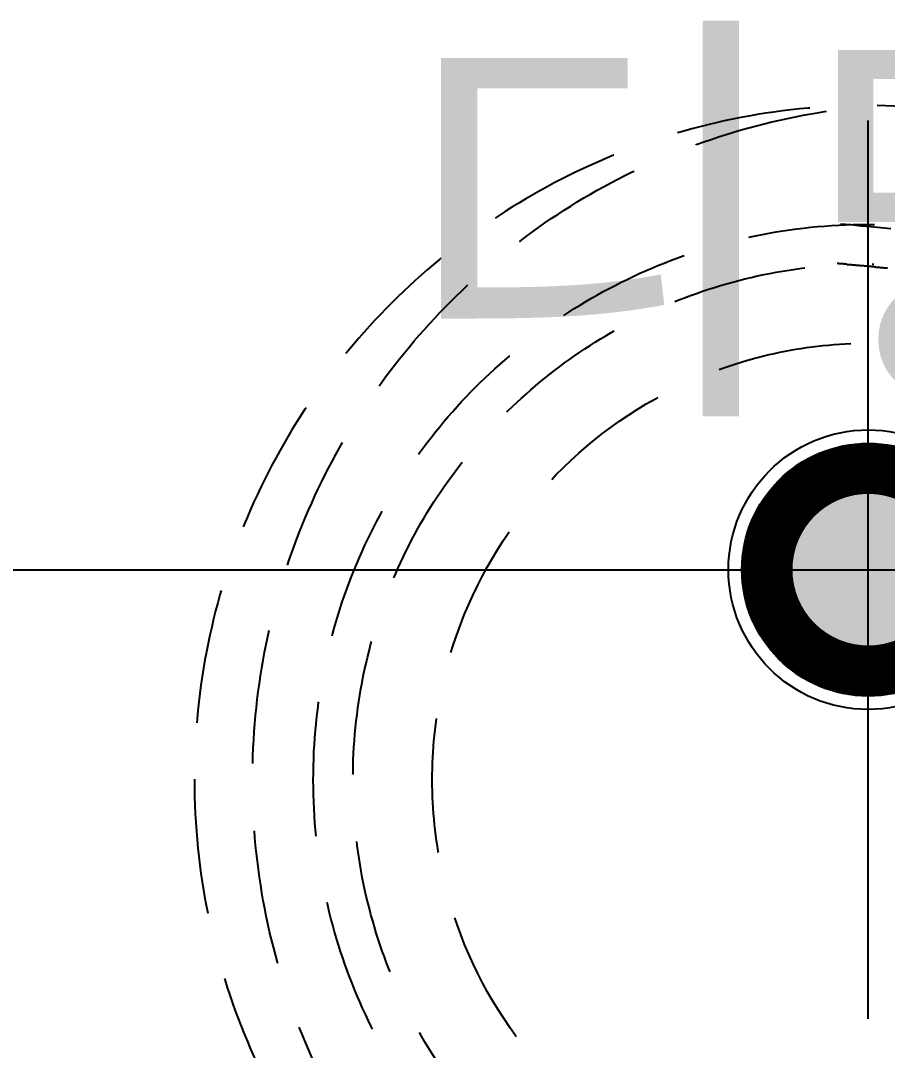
# Model space of a CAD drawing. Extents: x 11477420 to 23072185, y -28506554 to -14238804.
# Drawn here: x 11519594.5 to 11519851.7, y -14279892.2 to -14279586.4 of the extents above; entities that cross this region are included whole.
import ezdxf
from ezdxf.enums import TextEntityAlignment as Align

# ---------------------------------------------------------------- set-up
doc = ezdxf.new("R2010")
doc.units = 0
doc.header["$LTSCALE"] = 50
doc.header["$MEASUREMENT"] = 0
doc.linetypes.add('DH-HID2', pattern=[1.2, 0.8, -0.4])
doc.layers.get('0').update_dxf_attribs({"linetype": 'CONTINUOUS'})
doc.layers.get('DEFPOINTS').update_dxf_attribs({"linetype": 'CONTINUOUS'})
for name, color, linetype in [('07-DIM WAL', 5, 'CONTINUOUS'), ('2.글자선', 60, 'CONTINUOUS'), ('FU-FURM', 251, 'DH-HID2'), ('RC-LIGHT', 7, 'CONTINUOUS')]:
    doc.layers.add(name, color=color, linetype=linetype)
doc.styles.add('DAWIN', font='NanumSquareR.ttf')
doc.styles.add('맑은 고딕', font='malgun.ttf')
doc.dimstyles.new('40', dxfattribs={"dimscale": 40, "dimtxt": 2.2, "dimasz": 3, "dimexe": 1.25, "dimexo": 0.625, "dimtad": 1, "dimdec": 0, "dimzin": 0, "dimdsep": 46, "dimlunit": 6, "dimtxsty": 'DAWIN', "dimblk1": 'DOTSMALL', "dimblk2": 'DOTSMALL', "dimsah": 1, "dimcen": 0.001, "dimclrd": 1, "dimclre": 1, "dimclrt": 3, "dimadec": 0, "dimazin": 0, "dimtfac": 1, "dimtdec": 0, "dimtix": 1, "dimtmove": 2, "dimatfit": 3, "dimldrblk": 'DOTSMALL', "dimfxl": 0, "dimtolj": 1, "dimtzin": 0, "dimarcsym": 0})

# ---------------------------------------------------------------- blocks, each defined once
blk = doc.blocks.new('dmlwk2')
at = {"layer": 'FU-FURM'}
for points in [[(391470.62, 35212.76, 0), (391470.82, 35209.76, 0), (391471.12, 35206.76, 0), (391471.32, 35203.86, 0), (391471.62, 35200.86, 0), (391471.82, 35197.86, 0)], [(391458.82, 35211.96, 0), (391458.92, 35211.76, 0), (391458.92, 35211.46, 0), (391458.92, 35211.26, 0), (391458.92, 35211.06, 0), (391458.92, 35210.86, 0), (391459.02, 35210.56, 0), (391459.02, 35210.36, 0), (391459.02, 35210.16, 0), (391459.02, 35209.96, 0), (391459.02, 35209.76, 0), (391459.12, 35209.46, 0), (391459.12, 35209.26, 0), (391459.12, 35209.06, 0), (391459.12, 35208.86, 0), (391459.12, 35208.56, 0), (391459.22, 35208.36, 0), (391459.22, 35208.16, 0), (391459.22, 35207.96, 0), (391459.22, 35207.66, 0), (391459.22, 35207.46, 0), (391459.22, 35207.26, 0), (391459.32, 35207.06, 0), (391459.32, 35206.76, 0), (391459.32, 35206.56, 0), (391459.32, 35206.36, 0), (391459.32, 35206.16, 0), (391459.42, 35205.96, 0), (391459.42, 35205.66, 0), (391459.42, 35205.46, 0), (391459.42, 35205.26, 0), (391459.42, 35205.06, 0), (391459.52, 35204.76, 0), (391459.52, 35204.56, 0), (391459.52, 35204.36, 0), (391459.52, 35204.16, 0), (391459.52, 35203.86, 0), (391459.52, 35203.66, 0), (391459.62, 35203.46, 0), (391459.62, 35203.26, 0), (391459.62, 35202.96, 0), (391459.62, 35202.76, 0), (391459.62, 35202.56, 0), (391459.72, 35202.36, 0), (391459.72, 35202.06, 0), (391459.72, 35201.86, 0), (391459.72, 35201.66, 0), (391459.72, 35201.46, 0), (391459.82, 35201.16, 0), (391459.82, 35200.96, 0), (391459.82, 35200.76, 0), (391459.82, 35200.56, 0), (391459.82, 35200.26, 0), (391459.82, 35200.06, 0), (391459.92, 35199.86, 0), (391459.92, 35199.66, 0), (391459.92, 35199.36, 0), (391459.92, 35199.16, 0), (391459.92, 35198.96, 0), (391460.02, 35198.76, 0), (391460.02, 35198.46, 0), (391460.02, 35198.26, 0), (391460.02, 35198.06, 0), (391460.02, 35197.86, 0), (391460.02, 35197.56, 0), (391460.12, 35197.36, 0), (391460.12, 35197.16, 0), (391460.12, 35196.96, 0)]]:
    blk.add_polyline3d(points, dxfattribs=at)
blk.add_circle((391307.15, 35207.88), 200, dxfattribs=at)
for centre, radius, start, end in [((391307.15, 35225.94), 200.81, 185.1609, 354.8391), ((391307.15, 35207.88), 164.71, 180, 0), ((391307.15, 35207.88), 152.94, 180, 0), ((391307.15, 35207.88), 129.41, 180, 0)]:
    blk.add_arc(centre, radius, start, end, dxfattribs=at)
blk = doc.blocks.new('flooor2')
at = {"layer": 'FU-FURM', "color": 8, "xscale": -1, "rotation": 269.3657560822887}
blk.add_blockref('dmlwk2', (11480308.79, -14670705.1), dxfattribs=at)
blk = doc.blocks.new('1')
at = {"linetype": 'Continuous'}
h = blk.add_hatch(color=4, dxfattribs=at)
h.dxf.hatch_style = 1
edge = h.paths.add_edge_path()
edge.add_arc((11539653.5, -14273503.79), 37.5, 0, 360)
at = {"color": 1, "linetype": 'Continuous'}
for p, q in [((11539653.5, -14273637.12), (11539653.5, -14273370.46)), ((11539520.17, -14273503.79), (11539786.83, -14273503.79))]:
    blk.add_line(p, q, dxfattribs=at)
at = {"color": 4, "linetype": 'Continuous'}
for radius in [41.5, 37.5]:
    blk.add_circle((11539653.5, -14273503.79), radius, dxfattribs=at)
blk = doc.blocks.new('_DOTSMALL')
at = {"color": 0, "linetype": 'ByBlock', "const_width": 0.5}
blk.add_lwpolyline([(-0.0625, 0, 1), (0.0625, 0, 1)], format="xyb", close=True, dxfattribs=at)
blk = doc.blocks.new('*D281')
at = {"layer": '07-DIM WAL', "color": 1, "lineweight": -2, "ltscale": 30}
for p, q in [((11519846.07, -14279724.45), (11519846.07, -14279699.45)), ((11518346.07, -14279749.45), (11519846.07, -14279749.45)), ((11518346.07, -14279774.45), (11518346.07, -14279799.45))]:
    blk.add_line(p, q, dxfattribs=at)
at = {"layer": 'DEFPOINTS', "color": 0, "ltscale": 30}
for p in [(11518346.07, -14279749.45), (11519846.07, -14279749.45), (11519846.07, -14279749.45)]:
    blk.add_point(p, dxfattribs=at)
at = {"layer": '07-DIM WAL', "color": 1, "lineweight": -2, "ltscale": 30, "xscale": 120, "yscale": 120, "zscale": 120, "rotation": 180}
blk.add_blockref('_DOTSMALL', (11518346.07, -14279749.45), dxfattribs=at)
at = {"layer": '07-DIM WAL', "color": 1, "lineweight": -2, "ltscale": 30, "xscale": 120, "yscale": 120, "zscale": 120}
blk.add_blockref('_DOTSMALL', (11519846.07, -14279749.45), dxfattribs=at)
at = {"layer": '07-DIM WAL', "color": 3, "ltscale": 30, "insert": (11519096.07, -14279668.67), "char_height": 88, "attachment_point": 5, "style": 'DAWIN'}
blk.add_mtext('\\A1;1,500', dxfattribs=at)
blk = doc.blocks.new('*D282')
at = {"layer": '07-DIM WAL', "color": 1, "lineweight": -2, "ltscale": 30}
for p, q in [((11519846.07, -14279724.45), (11519846.07, -14279699.45)), ((11520596.07, -14279724.45), (11520596.07, -14279699.45)), ((11519846.07, -14279749.45), (11520596.07, -14279749.45))]:
    blk.add_line(p, q, dxfattribs=at)
at = {"layer": 'DEFPOINTS', "color": 0, "ltscale": 30}
for p in [(11519846.07, -14279749.45), (11520596.07, -14279749.45), (11520596.07, -14279749.45)]:
    blk.add_point(p, dxfattribs=at)
at = {"layer": '07-DIM WAL', "color": 1, "lineweight": -2, "ltscale": 30, "xscale": 120, "yscale": 120, "zscale": 120, "rotation": 180}
blk.add_blockref('_DOTSMALL', (11519846.07, -14279749.45), dxfattribs=at)
at = {"layer": '07-DIM WAL', "color": 1, "lineweight": -2, "ltscale": 30, "xscale": 120, "yscale": 120, "zscale": 120}
blk.add_blockref('_DOTSMALL', (11520596.07, -14279749.45), dxfattribs=at)
at = {"layer": '07-DIM WAL', "color": 3, "ltscale": 30, "insert": (11520221.07, -14279677.41), "char_height": 88, "attachment_point": 5, "style": 'DAWIN'}
blk.add_mtext('\\A1;750', dxfattribs=at)

msp = doc.modelspace()

# ---------------------------------------------------------------- block references
msp.add_blockref('flooor2', (0, 0))
at = {"layer": 'RC-LIGHT'}
msp.add_blockref('1', (-19807.43, -6245.66), dxfattribs=at)

# ---------------------------------------------------------------- texts
at = {"layer": '2.글자선', "color": 30, "style": '맑은 고딕'}
msp.add_text('디밍', height=95.069, dxfattribs=at).set_placement((11519705.23, -14279598.62), align=Align.TOP_LEFT)

# ---------------------------------------------------------------- dimensions: what is measured, and where the dimension line sits
at = {"layer": '07-DIM WAL', "ltscale": 30}
for base, p1, p2, picture, middle in [((11519846.07, -14279749.45), (11518346.07, -14279749.45), (11519846.07, -14279749.45), '*D281', (11519096.07, -14279668.67)), ((11520596.07, -14279749.45), (11519846.07, -14279749.45), (11520596.07, -14279749.45), '*D282', (11520221.07, -14279677.41))]:
    dim = msp.add_linear_dim(base=base, p1=p1, p2=p2, dimstyle='40', dxfattribs=at)
    dim.commit()
    dim.dimension.update_dxf_attribs({"geometry": picture, "text_midpoint": middle})

doc.saveas('drawing.dxf')
